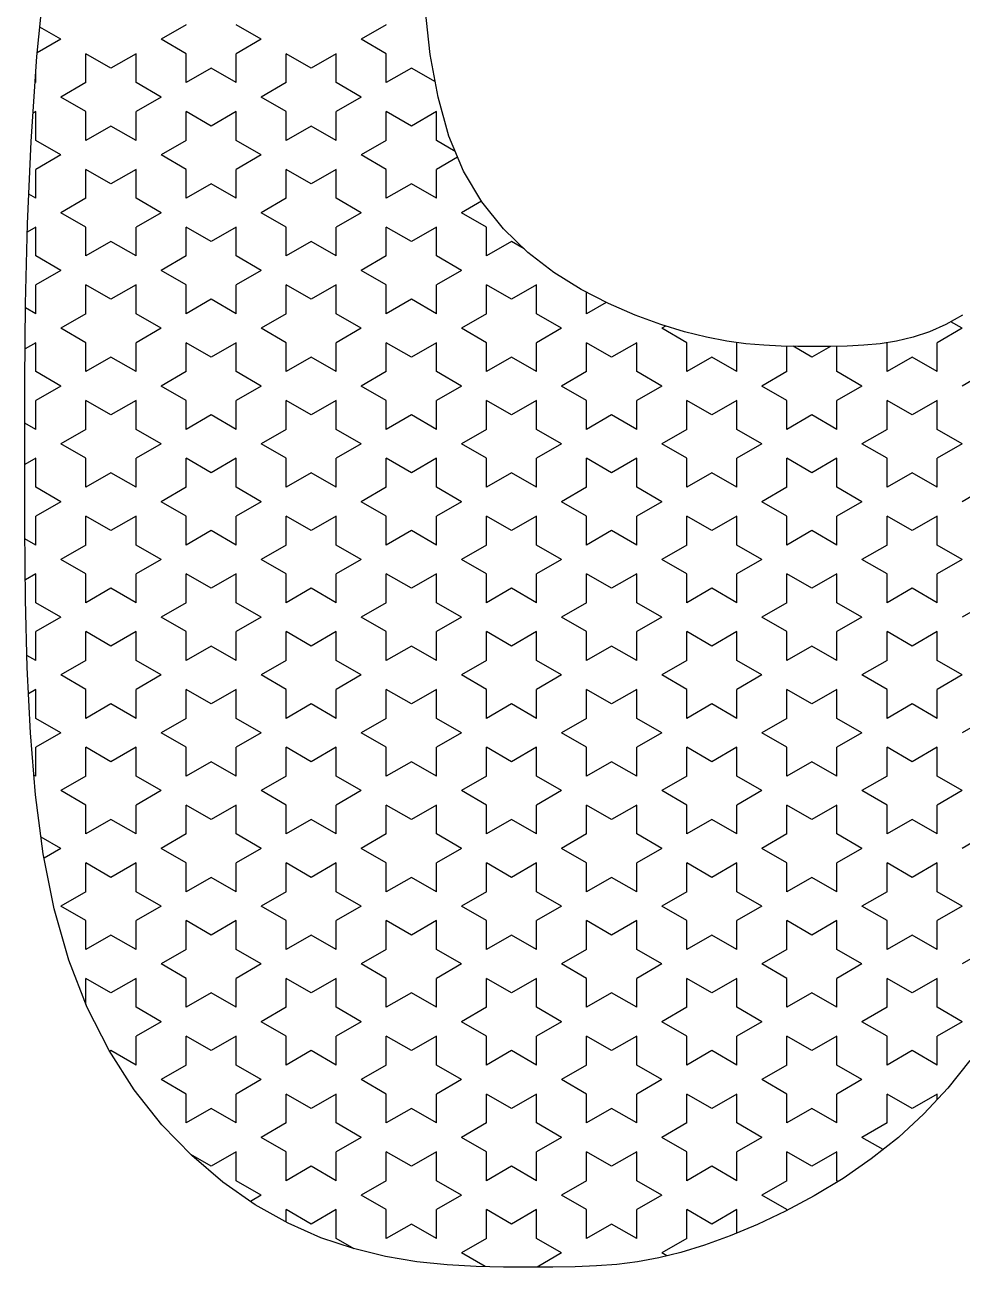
# Model space of a CAD drawing. Extents: x 138.78 to 140.36, y 234.45 to 235.46.
# Drawn here: x 139.1085 to 139.2328, y 234.4504 to 234.6152 of the extents above; entities that cross this region are included whole.
import ezdxf

# ---------------------------------------------------------------- set-up
doc = ezdxf.new("R2010")
doc.units = 0
doc.header["$MEASUREMENT"] = 0
doc.layers.get('0').update_dxf_attribs({"linetype": 'CONTINUOUS'})

msp = doc.modelspace()

# ---------------------------------------------------------------- linework, layer by layer
for p, q in [((139.11011, 234.61099), (139.11127, 234.62269)), ((139.16227, 234.61125), (139.16158, 234.61741)), ((139.11329, 234.61326), (139.11049, 234.61488)), ((139.12989, 234.61518), (139.12657, 234.61326)), ((139.13985, 234.61326), (139.13653, 234.61518)), ((139.15644, 234.61518), (139.15312, 234.61326)), ((139.11329, 234.61326), (139.11015, 234.61145)), ((139.12989, 234.61135), (139.12657, 234.61326)), ((139.13985, 234.61326), (139.13653, 234.61135)), ((139.15644, 234.61135), (139.15312, 234.61326)), ((139.10933, 234.59969), (139.11011, 234.61099)), ((139.11661, 234.60751), (139.11661, 234.61135)), ((139.11993, 234.60943), (139.11661, 234.61135)), ((139.12325, 234.61135), (139.11993, 234.60943)), ((139.12325, 234.60751), (139.12325, 234.61135)), ((139.12989, 234.60751), (139.12989, 234.61135)), ((139.13653, 234.60751), (139.13653, 234.61135)), ((139.14317, 234.60751), (139.14317, 234.61135)), ((139.14648, 234.60943), (139.14317, 234.61135)), ((139.1498, 234.61135), (139.14648, 234.60943)), ((139.1498, 234.60751), (139.1498, 234.61135)), ((139.15644, 234.60751), (139.15644, 234.61135)), ((139.16331, 234.60558), (139.16227, 234.61125)), ((139.13321, 234.60943), (139.12989, 234.60751)), ((139.13653, 234.60751), (139.13321, 234.60943)), ((139.15976, 234.60943), (139.15644, 234.60751)), ((139.16294, 234.6076), (139.15976, 234.60943)), ((139.10997, 234.60751), (139.10987, 234.60757)), ((139.10997, 234.60751), (139.10997, 234.60898)), ((139.11661, 234.60751), (139.11329, 234.6056)), ((139.12657, 234.6056), (139.12325, 234.60751)), ((139.14317, 234.60751), (139.13985, 234.6056)), ((139.15312, 234.6056), (139.1498, 234.60751)), ((139.11661, 234.60368), (139.11329, 234.6056)), ((139.12657, 234.6056), (139.12325, 234.60368)), ((139.14317, 234.60368), (139.13985, 234.6056)), ((139.15312, 234.6056), (139.1498, 234.60368)), ((139.16475, 234.60042), (139.16331, 234.60558)), ((139.10997, 234.60368), (139.10959, 234.60346)), ((139.10997, 234.59985), (139.10997, 234.60368)), ((139.11661, 234.59985), (139.11661, 234.60368)), ((139.12325, 234.59985), (139.12325, 234.60368)), ((139.12989, 234.59985), (139.12989, 234.60368)), ((139.13321, 234.60176), (139.12989, 234.60368)), ((139.13653, 234.60368), (139.13321, 234.60176)), ((139.13653, 234.59985), (139.13653, 234.60368)), ((139.14317, 234.59985), (139.14317, 234.60368)), ((139.1498, 234.59985), (139.1498, 234.60368)), ((139.15644, 234.59985), (139.15644, 234.60368)), ((139.15976, 234.60176), (139.15644, 234.60368)), ((139.16308, 234.60368), (139.15976, 234.60176)), ((139.16308, 234.59985), (139.16308, 234.60368)), ((139.11993, 234.60176), (139.11661, 234.59985)), ((139.12325, 234.59985), (139.11993, 234.60176)), ((139.14648, 234.60176), (139.14317, 234.59985)), ((139.1498, 234.59985), (139.14648, 234.60176)), ((139.10886, 234.58877), (139.10933, 234.59969)), ((139.11329, 234.59793), (139.10997, 234.59985)), ((139.12989, 234.59985), (139.12657, 234.59793)), ((139.13985, 234.59793), (139.13653, 234.59985)), ((139.15644, 234.59985), (139.15312, 234.59793)), ((139.16558, 234.5984), (139.16308, 234.59985)), ((139.16667, 234.59578), (139.16475, 234.60042)), ((139.11329, 234.59793), (139.10997, 234.59601)), ((139.12989, 234.59601), (139.12657, 234.59793)), ((139.13985, 234.59793), (139.13653, 234.59601)), ((139.15644, 234.59601), (139.15312, 234.59793)), ((139.10997, 234.59218), (139.10997, 234.59601)), ((139.11661, 234.59218), (139.11661, 234.59601)), ((139.11993, 234.5941), (139.11661, 234.59601)), ((139.12325, 234.59601), (139.11993, 234.5941)), ((139.12325, 234.59218), (139.12325, 234.59601)), ((139.12989, 234.59218), (139.12989, 234.59601)), ((139.13653, 234.59218), (139.13653, 234.59601)), ((139.14317, 234.59218), (139.14317, 234.59601)), ((139.14648, 234.5941), (139.14317, 234.59601)), ((139.1498, 234.59601), (139.14648, 234.5941)), ((139.1498, 234.59218), (139.1498, 234.59601)), ((139.15644, 234.59218), (139.15644, 234.59601)), ((139.1659, 234.59764), (139.16308, 234.59601)), ((139.16308, 234.59218), (139.16308, 234.59601)), ((139.1691, 234.59169), (139.16667, 234.59578)), ((139.10997, 234.59218), (139.10903, 234.59273)), ((139.13321, 234.5941), (139.12989, 234.59218)), ((139.13653, 234.59218), (139.13321, 234.5941)), ((139.15976, 234.5941), (139.15644, 234.59218)), ((139.16308, 234.59218), (139.15976, 234.5941)), ((139.11661, 234.59218), (139.11329, 234.59026)), ((139.12657, 234.59026), (139.12325, 234.59218)), ((139.14317, 234.59218), (139.13985, 234.59026)), ((139.15312, 234.59026), (139.1498, 234.59218)), ((139.16904, 234.59179), (139.1664, 234.59026)), ((139.17198, 234.58811), (139.1691, 234.59169)), ((139.11661, 234.58835), (139.11329, 234.59026)), ((139.12657, 234.59026), (139.12325, 234.58835)), ((139.14317, 234.58835), (139.13985, 234.59026)), ((139.15312, 234.59026), (139.1498, 234.58835)), ((139.16972, 234.58835), (139.1664, 234.59026)), ((139.10861, 234.57819), (139.10886, 234.58877)), ((139.10997, 234.58835), (139.10883, 234.58769)), ((139.10997, 234.58452), (139.10997, 234.58835)), ((139.11661, 234.58452), (139.11661, 234.58835)), ((139.12325, 234.58452), (139.12325, 234.58835)), ((139.12989, 234.58452), (139.12989, 234.58835)), ((139.13321, 234.58643), (139.12989, 234.58835)), ((139.13653, 234.58835), (139.13321, 234.58643)), ((139.13653, 234.58452), (139.13653, 234.58835)), ((139.14317, 234.58452), (139.14317, 234.58835)), ((139.1498, 234.58452), (139.1498, 234.58835)), ((139.15644, 234.58452), (139.15644, 234.58835)), ((139.15976, 234.58643), (139.15644, 234.58835)), ((139.16308, 234.58835), (139.15976, 234.58643)), ((139.16308, 234.58452), (139.16308, 234.58835)), ((139.16972, 234.58452), (139.16972, 234.58835)), ((139.1752, 234.585), (139.17198, 234.58811)), ((139.11993, 234.58643), (139.11661, 234.58452)), ((139.12325, 234.58452), (139.11993, 234.58643)), ((139.14648, 234.58643), (139.14317, 234.58452)), ((139.1498, 234.58452), (139.14648, 234.58643)), ((139.17304, 234.58643), (139.16972, 234.58452)), ((139.17473, 234.58546), (139.17304, 234.58643)), ((139.11329, 234.5826), (139.10997, 234.58452)), ((139.12989, 234.58452), (139.12657, 234.5826)), ((139.13985, 234.5826), (139.13653, 234.58452)), ((139.15644, 234.58452), (139.15312, 234.5826)), ((139.1664, 234.5826), (139.16308, 234.58452)), ((139.17866, 234.58234), (139.1752, 234.585)), ((139.11329, 234.5826), (139.10997, 234.58068)), ((139.12989, 234.58068), (139.12657, 234.5826)), ((139.13985, 234.5826), (139.13653, 234.58068)), ((139.15644, 234.58068), (139.15312, 234.5826)), ((139.1664, 234.5826), (139.16308, 234.58068)), ((139.18226, 234.58008), (139.17866, 234.58234)), ((139.10997, 234.57685), (139.10997, 234.58068)), ((139.11661, 234.57685), (139.11661, 234.58068)), ((139.11993, 234.57877), (139.11661, 234.58068)), ((139.12325, 234.58068), (139.11993, 234.57877)), ((139.12325, 234.57685), (139.12325, 234.58068)), ((139.12989, 234.57685), (139.12989, 234.58068)), ((139.13653, 234.57685), (139.13653, 234.58068)), ((139.14317, 234.57685), (139.14317, 234.58068)), ((139.14648, 234.57877), (139.14317, 234.58068)), ((139.1498, 234.58068), (139.14648, 234.57877)), ((139.1498, 234.57685), (139.1498, 234.58068)), ((139.15644, 234.57685), (139.15644, 234.58068)), ((139.16308, 234.57685), (139.16308, 234.58068)), ((139.16972, 234.57685), (139.16972, 234.58068)), ((139.17304, 234.57877), (139.16972, 234.58068)), ((139.17636, 234.58068), (139.17304, 234.57877)), ((139.17636, 234.57685), (139.17636, 234.58068)), ((139.18589, 234.5782), (139.18226, 234.58008)), ((139.183, 234.57685), (139.183, 234.5797)), ((139.10852, 234.56794), (139.10861, 234.57819)), ((139.13321, 234.57877), (139.12989, 234.57685)), ((139.13653, 234.57685), (139.13321, 234.57877)), ((139.15976, 234.57877), (139.15644, 234.57685)), ((139.16308, 234.57685), (139.15976, 234.57877)), ((139.1856, 234.57835), (139.183, 234.57685)), ((139.18945, 234.57666), (139.18589, 234.5782)), ((139.10997, 234.57685), (139.10861, 234.57764)), ((139.11661, 234.57685), (139.11329, 234.57493)), ((139.12657, 234.57493), (139.12325, 234.57685)), ((139.14317, 234.57685), (139.13985, 234.57493)), ((139.15312, 234.57493), (139.1498, 234.57685)), ((139.16972, 234.57685), (139.1664, 234.57493)), ((139.17968, 234.57493), (139.17636, 234.57685)), ((139.19284, 234.57543), (139.18945, 234.57666)), ((139.23282, 234.57665), (139.23064, 234.57543)), ((139.11661, 234.57302), (139.11329, 234.57493)), ((139.12657, 234.57493), (139.12325, 234.57302)), ((139.14317, 234.57302), (139.13985, 234.57493)), ((139.15312, 234.57493), (139.1498, 234.57302)), ((139.16972, 234.57302), (139.1664, 234.57493)), ((139.17968, 234.57493), (139.17636, 234.57302)), ((139.19598, 234.57447), (139.19284, 234.57543)), ((139.19348, 234.57523), (139.19296, 234.57493)), ((139.19628, 234.57302), (139.19296, 234.57493)), ((139.23064, 234.57543), (139.22846, 234.57447)), ((139.23279, 234.57493), (139.22947, 234.57302)), ((139.23279, 234.57493), (139.2313, 234.5758)), ((139.10997, 234.57302), (139.10856, 234.5722)), ((139.10997, 234.56918), (139.10997, 234.57302)), ((139.11661, 234.56918), (139.11661, 234.57302)), ((139.12325, 234.56918), (139.12325, 234.57302)), ((139.12989, 234.56918), (139.12989, 234.57302)), ((139.13321, 234.5711), (139.12989, 234.57302)), ((139.13653, 234.57302), (139.13321, 234.5711)), ((139.13653, 234.56918), (139.13653, 234.57302)), ((139.14317, 234.56918), (139.14317, 234.57302)), ((139.1498, 234.56918), (139.1498, 234.57302)), ((139.15644, 234.56918), (139.15644, 234.57302)), ((139.15976, 234.5711), (139.15644, 234.57302)), ((139.16308, 234.57302), (139.15976, 234.5711)), ((139.16308, 234.56918), (139.16308, 234.57302)), ((139.16972, 234.56918), (139.16972, 234.57302)), ((139.17636, 234.56918), (139.17636, 234.57302)), ((139.183, 234.56918), (139.183, 234.57302)), ((139.18632, 234.5711), (139.183, 234.57302)), ((139.18964, 234.57302), (139.18632, 234.5711)), ((139.18964, 234.56918), (139.18964, 234.57302)), ((139.19888, 234.57375), (139.19598, 234.57447)), ((139.19628, 234.56918), (139.19628, 234.57302)), ((139.20158, 234.57323), (139.19888, 234.57375)), ((139.20411, 234.57288), (139.20158, 234.57323)), ((139.20296, 234.57304), (139.20292, 234.57302)), ((139.20292, 234.56918), (139.20292, 234.57302)), ((139.2241, 234.57323), (139.22192, 234.57288)), ((139.22283, 234.57302), (139.22281, 234.57303)), ((139.22283, 234.56918), (139.22283, 234.57302)), ((139.22628, 234.57375), (139.2241, 234.57323)), ((139.22846, 234.57447), (139.22628, 234.57375)), ((139.22947, 234.56918), (139.22947, 234.57302)), ((139.2065, 234.57267), (139.20411, 234.57288)), ((139.20879, 234.57257), (139.2065, 234.57267)), ((139.21101, 234.57253), (139.20879, 234.57257)), ((139.20956, 234.56918), (139.20956, 234.57255)), ((139.21287, 234.5711), (139.21038, 234.57254)), ((139.21319, 234.57252), (139.21101, 234.57253)), ((139.21535, 234.57253), (139.21287, 234.5711)), ((139.21537, 234.57253), (139.21319, 234.57252)), ((139.21755, 234.57257), (139.21537, 234.57253)), ((139.21619, 234.56918), (139.21619, 234.57254)), ((139.21974, 234.57267), (139.21755, 234.57257)), ((139.22192, 234.57288), (139.21974, 234.57267)), ((139.11993, 234.5711), (139.11661, 234.56918)), ((139.12325, 234.56918), (139.11993, 234.5711)), ((139.14648, 234.5711), (139.14317, 234.56918)), ((139.1498, 234.56918), (139.14648, 234.5711)), ((139.17304, 234.5711), (139.16972, 234.56918)), ((139.17636, 234.56918), (139.17304, 234.5711)), ((139.1996, 234.5711), (139.19628, 234.56918)), ((139.20292, 234.56918), (139.1996, 234.5711)), ((139.22615, 234.5711), (139.22283, 234.56918)), ((139.22947, 234.56918), (139.22615, 234.5711)), ((139.11329, 234.56727), (139.10997, 234.56918)), ((139.12989, 234.56918), (139.12657, 234.56727)), ((139.13985, 234.56727), (139.13653, 234.56918)), ((139.15644, 234.56918), (139.15312, 234.56727)), ((139.1664, 234.56727), (139.16308, 234.56918)), ((139.183, 234.56918), (139.17968, 234.56727)), ((139.19296, 234.56727), (139.18964, 234.56918)), ((139.20956, 234.56918), (139.20624, 234.56727)), ((139.21951, 234.56727), (139.21619, 234.56918)), ((139.23611, 234.56918), (139.23279, 234.56727)), ((139.10851, 234.55798), (139.10852, 234.56794)), ((139.11329, 234.56727), (139.10997, 234.56535)), ((139.12989, 234.56535), (139.12657, 234.56727)), ((139.13985, 234.56727), (139.13653, 234.56535)), ((139.15644, 234.56535), (139.15312, 234.56727)), ((139.1664, 234.56727), (139.16308, 234.56535)), ((139.183, 234.56535), (139.17968, 234.56727)), ((139.19296, 234.56727), (139.18964, 234.56535)), ((139.20956, 234.56535), (139.20624, 234.56727)), ((139.21951, 234.56727), (139.21619, 234.56535)), ((139.10997, 234.56152), (139.10997, 234.56535)), ((139.11661, 234.56152), (139.11661, 234.56535)), ((139.11993, 234.56343), (139.11661, 234.56535)), ((139.12325, 234.56535), (139.11993, 234.56343)), ((139.12325, 234.56152), (139.12325, 234.56535)), ((139.12989, 234.56152), (139.12989, 234.56535)), ((139.13653, 234.56152), (139.13653, 234.56535)), ((139.14317, 234.56152), (139.14317, 234.56535)), ((139.14648, 234.56343), (139.14317, 234.56535)), ((139.1498, 234.56535), (139.14648, 234.56343)), ((139.1498, 234.56152), (139.1498, 234.56535)), ((139.15644, 234.56152), (139.15644, 234.56535)), ((139.16308, 234.56152), (139.16308, 234.56535)), ((139.16972, 234.56152), (139.16972, 234.56535)), ((139.17304, 234.56343), (139.16972, 234.56535)), ((139.17636, 234.56535), (139.17304, 234.56343)), ((139.17636, 234.56152), (139.17636, 234.56535)), ((139.183, 234.56152), (139.183, 234.56535)), ((139.18964, 234.56152), (139.18964, 234.56535)), ((139.19628, 234.56152), (139.19628, 234.56535)), ((139.1996, 234.56343), (139.19628, 234.56535)), ((139.20292, 234.56535), (139.1996, 234.56343)), ((139.20292, 234.56152), (139.20292, 234.56535)), ((139.20956, 234.56152), (139.20956, 234.56535)), ((139.21619, 234.56152), (139.21619, 234.56535)), ((139.22283, 234.56152), (139.22283, 234.56535)), ((139.22615, 234.56343), (139.22283, 234.56535)), ((139.22947, 234.56535), (139.22615, 234.56343)), ((139.22947, 234.56152), (139.22947, 234.56535)), ((139.13321, 234.56343), (139.12989, 234.56152)), ((139.13653, 234.56152), (139.13321, 234.56343)), ((139.15976, 234.56343), (139.15644, 234.56152)), ((139.16308, 234.56152), (139.15976, 234.56343)), ((139.18632, 234.56343), (139.183, 234.56152)), ((139.18964, 234.56152), (139.18632, 234.56343)), ((139.21287, 234.56343), (139.20956, 234.56152)), ((139.21619, 234.56152), (139.21287, 234.56343)), ((139.10997, 234.56152), (139.10852, 234.56236)), ((139.11661, 234.56152), (139.11329, 234.5596)), ((139.12657, 234.5596), (139.12325, 234.56152)), ((139.14317, 234.56152), (139.13985, 234.5596)), ((139.15312, 234.5596), (139.1498, 234.56152)), ((139.16972, 234.56152), (139.1664, 234.5596)), ((139.17968, 234.5596), (139.17636, 234.56152)), ((139.19628, 234.56152), (139.19296, 234.5596)), ((139.20624, 234.5596), (139.20292, 234.56152)), ((139.22283, 234.56152), (139.21951, 234.5596)), ((139.23279, 234.5596), (139.22947, 234.56152)), ((139.11661, 234.55768), (139.11329, 234.5596)), ((139.12657, 234.5596), (139.12325, 234.55768)), ((139.14317, 234.55768), (139.13985, 234.5596)), ((139.15312, 234.5596), (139.1498, 234.55768)), ((139.16972, 234.55768), (139.1664, 234.5596)), ((139.17968, 234.5596), (139.17636, 234.55768)), ((139.19628, 234.55768), (139.19296, 234.5596)), ((139.20624, 234.5596), (139.20292, 234.55768)), ((139.22283, 234.55768), (139.21951, 234.5596)), ((139.23279, 234.5596), (139.22947, 234.55768)), ((139.10852, 234.54831), (139.10851, 234.55798)), ((139.10997, 234.55768), (139.10851, 234.55684)), ((139.10997, 234.55385), (139.10997, 234.55768)), ((139.11661, 234.55385), (139.11661, 234.55768)), ((139.12325, 234.55385), (139.12325, 234.55768)), ((139.12989, 234.55385), (139.12989, 234.55768)), ((139.13321, 234.55577), (139.12989, 234.55768)), ((139.13653, 234.55768), (139.13321, 234.55577)), ((139.13653, 234.55385), (139.13653, 234.55768)), ((139.14317, 234.55385), (139.14317, 234.55768)), ((139.1498, 234.55385), (139.1498, 234.55768)), ((139.15644, 234.55385), (139.15644, 234.55768)), ((139.15976, 234.55577), (139.15644, 234.55768)), ((139.16308, 234.55768), (139.15976, 234.55577)), ((139.16308, 234.55385), (139.16308, 234.55768)), ((139.16972, 234.55385), (139.16972, 234.55768)), ((139.17636, 234.55385), (139.17636, 234.55768)), ((139.183, 234.55385), (139.183, 234.55768)), ((139.18632, 234.55577), (139.183, 234.55768)), ((139.18964, 234.55768), (139.18632, 234.55577)), ((139.18964, 234.55385), (139.18964, 234.55768)), ((139.19628, 234.55385), (139.19628, 234.55768)), ((139.20292, 234.55385), (139.20292, 234.55768)), ((139.20956, 234.55385), (139.20956, 234.55768)), ((139.21287, 234.55577), (139.20956, 234.55768)), ((139.21619, 234.55768), (139.21287, 234.55577)), ((139.21619, 234.55385), (139.21619, 234.55768)), ((139.22283, 234.55385), (139.22283, 234.55768)), ((139.22947, 234.55385), (139.22947, 234.55768)), ((139.11993, 234.55577), (139.11661, 234.55385)), ((139.12325, 234.55385), (139.11993, 234.55577)), ((139.14648, 234.55577), (139.14317, 234.55385)), ((139.1498, 234.55385), (139.14648, 234.55577)), ((139.17304, 234.55577), (139.16972, 234.55385)), ((139.17636, 234.55385), (139.17304, 234.55577)), ((139.1996, 234.55577), (139.19628, 234.55385)), ((139.20292, 234.55385), (139.1996, 234.55577)), ((139.22615, 234.55577), (139.22283, 234.55385)), ((139.22947, 234.55385), (139.22615, 234.55577)), ((139.11329, 234.55193), (139.10997, 234.55385)), ((139.12989, 234.55385), (139.12657, 234.55193)), ((139.13985, 234.55193), (139.13653, 234.55385)), ((139.15644, 234.55385), (139.15312, 234.55193)), ((139.1664, 234.55193), (139.16308, 234.55385)), ((139.183, 234.55385), (139.17968, 234.55193)), ((139.19296, 234.55193), (139.18964, 234.55385)), ((139.20956, 234.55385), (139.20624, 234.55193)), ((139.21951, 234.55193), (139.21619, 234.55385)), ((139.23611, 234.55385), (139.23279, 234.55193)), ((139.11329, 234.55193), (139.10997, 234.55002)), ((139.12989, 234.55002), (139.12657, 234.55193)), ((139.13985, 234.55193), (139.13653, 234.55002)), ((139.15644, 234.55002), (139.15312, 234.55193)), ((139.1664, 234.55193), (139.16308, 234.55002)), ((139.183, 234.55002), (139.17968, 234.55193)), ((139.19296, 234.55193), (139.18964, 234.55002)), ((139.20956, 234.55002), (139.20624, 234.55193)), ((139.21951, 234.55193), (139.21619, 234.55002)), ((139.10997, 234.54618), (139.10997, 234.55002)), ((139.11661, 234.54618), (139.11661, 234.55002)), ((139.11993, 234.5481), (139.11661, 234.55002)), ((139.12325, 234.55002), (139.11993, 234.5481)), ((139.12325, 234.54618), (139.12325, 234.55002)), ((139.12989, 234.54618), (139.12989, 234.55002)), ((139.13653, 234.54618), (139.13653, 234.55002)), ((139.14317, 234.54618), (139.14317, 234.55002)), ((139.14648, 234.5481), (139.14317, 234.55002)), ((139.1498, 234.55002), (139.14648, 234.5481)), ((139.1498, 234.54618), (139.1498, 234.55002)), ((139.15644, 234.54618), (139.15644, 234.55002)), ((139.16308, 234.54618), (139.16308, 234.55002)), ((139.16972, 234.54618), (139.16972, 234.55002)), ((139.17304, 234.5481), (139.16972, 234.55002)), ((139.17636, 234.55002), (139.17304, 234.5481)), ((139.17636, 234.54618), (139.17636, 234.55002)), ((139.183, 234.54618), (139.183, 234.55002)), ((139.18964, 234.54618), (139.18964, 234.55002)), ((139.19628, 234.54618), (139.19628, 234.55002)), ((139.1996, 234.5481), (139.19628, 234.55002)), ((139.20292, 234.55002), (139.1996, 234.5481)), ((139.20292, 234.54618), (139.20292, 234.55002)), ((139.20956, 234.54618), (139.20956, 234.55002)), ((139.21619, 234.54618), (139.21619, 234.55002)), ((139.22283, 234.54618), (139.22283, 234.55002)), ((139.22615, 234.5481), (139.22283, 234.55002)), ((139.22947, 234.55002), (139.22615, 234.5481)), ((139.22947, 234.54618), (139.22947, 234.55002)), ((139.1086, 234.53894), (139.10852, 234.54831)), ((139.10997, 234.54618), (139.10853, 234.54701)), ((139.13321, 234.5481), (139.12989, 234.54618)), ((139.13653, 234.54618), (139.13321, 234.5481)), ((139.15976, 234.5481), (139.15644, 234.54618)), ((139.16308, 234.54618), (139.15976, 234.5481)), ((139.18632, 234.5481), (139.183, 234.54618)), ((139.18964, 234.54618), (139.18632, 234.5481)), ((139.21287, 234.5481), (139.20956, 234.54618)), ((139.21619, 234.54618), (139.21287, 234.5481)), ((139.11661, 234.54618), (139.11329, 234.54427)), ((139.12657, 234.54427), (139.12325, 234.54618)), ((139.14317, 234.54618), (139.13985, 234.54427)), ((139.15312, 234.54427), (139.1498, 234.54618)), ((139.16972, 234.54618), (139.1664, 234.54427)), ((139.17968, 234.54427), (139.17636, 234.54618)), ((139.19628, 234.54618), (139.19296, 234.54427)), ((139.20624, 234.54427), (139.20292, 234.54618)), ((139.22283, 234.54618), (139.21951, 234.54427)), ((139.23279, 234.54427), (139.22947, 234.54618)), ((139.11661, 234.54235), (139.11329, 234.54427)), ((139.12657, 234.54427), (139.12325, 234.54235)), ((139.14317, 234.54235), (139.13985, 234.54427)), ((139.15312, 234.54427), (139.1498, 234.54235)), ((139.16972, 234.54235), (139.1664, 234.54427)), ((139.17968, 234.54427), (139.17636, 234.54235)), ((139.19628, 234.54235), (139.19296, 234.54427)), ((139.20624, 234.54427), (139.20292, 234.54235)), ((139.22283, 234.54235), (139.21951, 234.54427)), ((139.23279, 234.54427), (139.22947, 234.54235)), ((139.10997, 234.54235), (139.10858, 234.54155)), ((139.10997, 234.53852), (139.10997, 234.54235)), ((139.11661, 234.53852), (139.11661, 234.54235)), ((139.12325, 234.53852), (139.12325, 234.54235)), ((139.12989, 234.53852), (139.12989, 234.54235)), ((139.13321, 234.54044), (139.12989, 234.54235)), ((139.13653, 234.54235), (139.13321, 234.54044)), ((139.13653, 234.53852), (139.13653, 234.54235)), ((139.14317, 234.53852), (139.14317, 234.54235)), ((139.1498, 234.53852), (139.1498, 234.54235)), ((139.15644, 234.53852), (139.15644, 234.54235)), ((139.15976, 234.54044), (139.15644, 234.54235)), ((139.16308, 234.54235), (139.15976, 234.54044)), ((139.16308, 234.53852), (139.16308, 234.54235)), ((139.16972, 234.53852), (139.16972, 234.54235)), ((139.17636, 234.53852), (139.17636, 234.54235)), ((139.183, 234.53852), (139.183, 234.54235)), ((139.18632, 234.54044), (139.183, 234.54235)), ((139.18964, 234.54235), (139.18632, 234.54044)), ((139.18964, 234.53852), (139.18964, 234.54235)), ((139.19628, 234.53852), (139.19628, 234.54235)), ((139.20292, 234.53852), (139.20292, 234.54235)), ((139.20956, 234.53852), (139.20956, 234.54235)), ((139.21287, 234.54044), (139.20956, 234.54235)), ((139.21619, 234.54235), (139.21287, 234.54044)), ((139.21619, 234.53852), (139.21619, 234.54235)), ((139.22283, 234.53852), (139.22283, 234.54235)), ((139.22947, 234.53852), (139.22947, 234.54235)), ((139.11993, 234.54044), (139.11661, 234.53852)), ((139.12325, 234.53852), (139.11993, 234.54044)), ((139.14648, 234.54044), (139.14317, 234.53852)), ((139.1498, 234.53852), (139.14648, 234.54044)), ((139.17304, 234.54044), (139.16972, 234.53852)), ((139.17636, 234.53852), (139.17304, 234.54044)), ((139.1996, 234.54044), (139.19628, 234.53852)), ((139.20292, 234.53852), (139.1996, 234.54044)), ((139.22615, 234.54044), (139.22283, 234.53852)), ((139.22947, 234.53852), (139.22615, 234.54044)), ((139.10882, 234.52992), (139.1086, 234.53894)), ((139.11329, 234.5366), (139.10997, 234.53852)), ((139.12989, 234.53852), (139.12657, 234.5366)), ((139.13985, 234.5366), (139.13653, 234.53852)), ((139.15644, 234.53852), (139.15312, 234.5366)), ((139.1664, 234.5366), (139.16308, 234.53852)), ((139.183, 234.53852), (139.17968, 234.5366)), ((139.19296, 234.5366), (139.18964, 234.53852)), ((139.20956, 234.53852), (139.20624, 234.5366)), ((139.21951, 234.5366), (139.21619, 234.53852)), ((139.23611, 234.53852), (139.23279, 234.5366)), ((139.11329, 234.5366), (139.10997, 234.53469)), ((139.12989, 234.53469), (139.12657, 234.5366)), ((139.13985, 234.5366), (139.13653, 234.53469)), ((139.15644, 234.53469), (139.15312, 234.5366)), ((139.1664, 234.5366), (139.16308, 234.53469)), ((139.183, 234.53469), (139.17968, 234.5366)), ((139.19296, 234.5366), (139.18964, 234.53469)), ((139.20956, 234.53469), (139.20624, 234.5366)), ((139.21951, 234.5366), (139.21619, 234.53469)), ((139.10997, 234.53085), (139.10997, 234.53469)), ((139.11661, 234.53085), (139.11661, 234.53469)), ((139.11993, 234.53277), (139.11661, 234.53469)), ((139.12325, 234.53469), (139.11993, 234.53277)), ((139.12325, 234.53085), (139.12325, 234.53469)), ((139.12989, 234.53085), (139.12989, 234.53469)), ((139.13653, 234.53085), (139.13653, 234.53469)), ((139.14317, 234.53085), (139.14317, 234.53469)), ((139.14648, 234.53277), (139.14317, 234.53469)), ((139.1498, 234.53469), (139.14648, 234.53277)), ((139.1498, 234.53085), (139.1498, 234.53469)), ((139.15644, 234.53085), (139.15644, 234.53469)), ((139.16308, 234.53085), (139.16308, 234.53469)), ((139.16972, 234.53085), (139.16972, 234.53469)), ((139.17304, 234.53277), (139.16972, 234.53469)), ((139.17636, 234.53469), (139.17304, 234.53277)), ((139.17636, 234.53085), (139.17636, 234.53469)), ((139.183, 234.53085), (139.183, 234.53469)), ((139.18964, 234.53085), (139.18964, 234.53469)), ((139.19628, 234.53085), (139.19628, 234.53469)), ((139.1996, 234.53277), (139.19628, 234.53469)), ((139.20292, 234.53469), (139.1996, 234.53277)), ((139.20292, 234.53085), (139.20292, 234.53469)), ((139.20956, 234.53085), (139.20956, 234.53469)), ((139.21619, 234.53085), (139.21619, 234.53469)), ((139.22283, 234.53085), (139.22283, 234.53469)), ((139.22615, 234.53277), (139.22283, 234.53469)), ((139.22947, 234.53469), (139.22615, 234.53277)), ((139.22947, 234.53085), (139.22947, 234.53469)), ((139.13321, 234.53277), (139.12989, 234.53085)), ((139.13653, 234.53085), (139.13321, 234.53277)), ((139.15976, 234.53277), (139.15644, 234.53085)), ((139.16308, 234.53085), (139.15976, 234.53277)), ((139.18632, 234.53277), (139.183, 234.53085)), ((139.18964, 234.53085), (139.18632, 234.53277)), ((139.21287, 234.53277), (139.20956, 234.53085)), ((139.21619, 234.53085), (139.21287, 234.53277)), ((139.10997, 234.53085), (139.10878, 234.53154)), ((139.11661, 234.53085), (139.11329, 234.52894)), ((139.12657, 234.52894), (139.12325, 234.53085)), ((139.14317, 234.53085), (139.13985, 234.52894)), ((139.15312, 234.52894), (139.1498, 234.53085)), ((139.16972, 234.53085), (139.1664, 234.52894)), ((139.17968, 234.52894), (139.17636, 234.53085)), ((139.19628, 234.53085), (139.19296, 234.52894)), ((139.20624, 234.52894), (139.20292, 234.53085)), ((139.22283, 234.53085), (139.21951, 234.52894)), ((139.23279, 234.52894), (139.22947, 234.53085)), ((139.10924, 234.52127), (139.10882, 234.52992)), ((139.11661, 234.52702), (139.11329, 234.52894)), ((139.12657, 234.52894), (139.12325, 234.52702)), ((139.14317, 234.52702), (139.13985, 234.52894)), ((139.15312, 234.52894), (139.1498, 234.52702)), ((139.16972, 234.52702), (139.1664, 234.52894)), ((139.17968, 234.52894), (139.17636, 234.52702)), ((139.19628, 234.52702), (139.19296, 234.52894)), ((139.20624, 234.52894), (139.20292, 234.52702)), ((139.22283, 234.52702), (139.21951, 234.52894)), ((139.23279, 234.52894), (139.22947, 234.52702)), ((139.10997, 234.52702), (139.10899, 234.52645)), ((139.10997, 234.52319), (139.10997, 234.52702)), ((139.11661, 234.52319), (139.11661, 234.52702)), ((139.12325, 234.52319), (139.12325, 234.52702)), ((139.12989, 234.52319), (139.12989, 234.52702)), ((139.13321, 234.5251), (139.12989, 234.52702)), ((139.13653, 234.52702), (139.13321, 234.5251)), ((139.13653, 234.52319), (139.13653, 234.52702)), ((139.14317, 234.52319), (139.14317, 234.52702)), ((139.1498, 234.52319), (139.1498, 234.52702)), ((139.15644, 234.52319), (139.15644, 234.52702)), ((139.15976, 234.5251), (139.15644, 234.52702)), ((139.16308, 234.52702), (139.15976, 234.5251)), ((139.16308, 234.52319), (139.16308, 234.52702)), ((139.16972, 234.52319), (139.16972, 234.52702)), ((139.17636, 234.52319), (139.17636, 234.52702)), ((139.183, 234.52319), (139.183, 234.52702)), ((139.18632, 234.5251), (139.183, 234.52702)), ((139.18964, 234.52702), (139.18632, 234.5251)), ((139.18964, 234.52319), (139.18964, 234.52702)), ((139.19628, 234.52319), (139.19628, 234.52702)), ((139.20292, 234.52319), (139.20292, 234.52702)), ((139.20956, 234.52319), (139.20956, 234.52702)), ((139.21287, 234.5251), (139.20956, 234.52702)), ((139.21619, 234.52702), (139.21287, 234.5251)), ((139.21619, 234.52319), (139.21619, 234.52702)), ((139.22283, 234.52319), (139.22283, 234.52702)), ((139.22947, 234.52319), (139.22947, 234.52702)), ((139.11993, 234.5251), (139.11661, 234.52319)), ((139.12325, 234.52319), (139.11993, 234.5251)), ((139.14648, 234.5251), (139.14317, 234.52319)), ((139.1498, 234.52319), (139.14648, 234.5251)), ((139.17304, 234.5251), (139.16972, 234.52319)), ((139.17636, 234.52319), (139.17304, 234.5251)), ((139.1996, 234.5251), (139.19628, 234.52319)), ((139.20292, 234.52319), (139.1996, 234.5251)), ((139.22615, 234.5251), (139.22283, 234.52319)), ((139.22947, 234.52319), (139.22615, 234.5251)), ((139.11329, 234.52127), (139.10997, 234.52319)), ((139.12989, 234.52319), (139.12657, 234.52127)), ((139.13985, 234.52127), (139.13653, 234.52319)), ((139.15644, 234.52319), (139.15312, 234.52127)), ((139.1664, 234.52127), (139.16308, 234.52319)), ((139.183, 234.52319), (139.17968, 234.52127)), ((139.19296, 234.52127), (139.18964, 234.52319)), ((139.20956, 234.52319), (139.20624, 234.52127)), ((139.21951, 234.52127), (139.21619, 234.52319)), ((139.23611, 234.52319), (139.23279, 234.52127)), ((139.10993, 234.51303), (139.10924, 234.52127)), ((139.11329, 234.52127), (139.10997, 234.51935)), ((139.12989, 234.51935), (139.12657, 234.52127)), ((139.13985, 234.52127), (139.13653, 234.51935)), ((139.15644, 234.51935), (139.15312, 234.52127)), ((139.1664, 234.52127), (139.16308, 234.51935)), ((139.183, 234.51935), (139.17968, 234.52127)), ((139.19296, 234.52127), (139.18964, 234.51935)), ((139.20956, 234.51935), (139.20624, 234.52127)), ((139.21951, 234.52127), (139.21619, 234.51935)), ((139.10997, 234.51552), (139.10997, 234.51935)), ((139.11661, 234.51552), (139.11661, 234.51935)), ((139.11993, 234.51744), (139.11661, 234.51935)), ((139.12325, 234.51935), (139.11993, 234.51744)), ((139.12325, 234.51552), (139.12325, 234.51935)), ((139.12989, 234.51552), (139.12989, 234.51935)), ((139.13653, 234.51552), (139.13653, 234.51935)), ((139.14317, 234.51552), (139.14317, 234.51935)), ((139.14648, 234.51744), (139.14317, 234.51935)), ((139.1498, 234.51935), (139.14648, 234.51744)), ((139.1498, 234.51552), (139.1498, 234.51935)), ((139.15644, 234.51552), (139.15644, 234.51935)), ((139.16308, 234.51552), (139.16308, 234.51935)), ((139.16972, 234.51552), (139.16972, 234.51935)), ((139.17304, 234.51744), (139.16972, 234.51935)), ((139.17636, 234.51935), (139.17304, 234.51744)), ((139.17636, 234.51552), (139.17636, 234.51935)), ((139.183, 234.51552), (139.183, 234.51935)), ((139.18964, 234.51552), (139.18964, 234.51935)), ((139.19628, 234.51552), (139.19628, 234.51935)), ((139.1996, 234.51744), (139.19628, 234.51935)), ((139.20292, 234.51935), (139.1996, 234.51744)), ((139.20292, 234.51552), (139.20292, 234.51935)), ((139.20956, 234.51552), (139.20956, 234.51935)), ((139.21619, 234.51552), (139.21619, 234.51935)), ((139.22283, 234.51552), (139.22283, 234.51935)), ((139.22615, 234.51744), (139.22283, 234.51935)), ((139.22947, 234.51935), (139.22615, 234.51744)), ((139.22947, 234.51552), (139.22947, 234.51935)), ((139.13321, 234.51744), (139.12989, 234.51552)), ((139.13653, 234.51552), (139.13321, 234.51744)), ((139.15976, 234.51744), (139.15644, 234.51552)), ((139.16308, 234.51552), (139.15976, 234.51744)), ((139.18632, 234.51744), (139.183, 234.51552)), ((139.18964, 234.51552), (139.18632, 234.51744)), ((139.21287, 234.51744), (139.20956, 234.51552)), ((139.21619, 234.51552), (139.21287, 234.51744)), ((139.10997, 234.51552), (139.10971, 234.51567)), ((139.11661, 234.51552), (139.11329, 234.5136)), ((139.12657, 234.5136), (139.12325, 234.51552)), ((139.14317, 234.51552), (139.13985, 234.5136)), ((139.15312, 234.5136), (139.1498, 234.51552)), ((139.16972, 234.51552), (139.1664, 234.5136)), ((139.17968, 234.5136), (139.17636, 234.51552)), ((139.19628, 234.51552), (139.19296, 234.5136)), ((139.20624, 234.5136), (139.20292, 234.51552)), ((139.22283, 234.51552), (139.21951, 234.5136)), ((139.23279, 234.5136), (139.22947, 234.51552)), ((139.11096, 234.50523), (139.10993, 234.51303)), ((139.11661, 234.51169), (139.11329, 234.5136)), ((139.12657, 234.5136), (139.12325, 234.51169)), ((139.14317, 234.51169), (139.13985, 234.5136)), ((139.15312, 234.5136), (139.1498, 234.51169)), ((139.16972, 234.51169), (139.1664, 234.5136)), ((139.17968, 234.5136), (139.17636, 234.51169)), ((139.19628, 234.51169), (139.19296, 234.5136)), ((139.20624, 234.5136), (139.20292, 234.51169)), ((139.22283, 234.51169), (139.21951, 234.5136)), ((139.23279, 234.5136), (139.22947, 234.51169)), ((139.11661, 234.50785), (139.11661, 234.51169)), ((139.12325, 234.50785), (139.12325, 234.51169)), ((139.12989, 234.50785), (139.12989, 234.51169)), ((139.13321, 234.50977), (139.12989, 234.51169)), ((139.13653, 234.51169), (139.13321, 234.50977)), ((139.13653, 234.50785), (139.13653, 234.51169)), ((139.14317, 234.50785), (139.14317, 234.51169)), ((139.1498, 234.50785), (139.1498, 234.51169)), ((139.15644, 234.50785), (139.15644, 234.51169)), ((139.15976, 234.50977), (139.15644, 234.51169)), ((139.16308, 234.51169), (139.15976, 234.50977)), ((139.16308, 234.50785), (139.16308, 234.51169)), ((139.16972, 234.50785), (139.16972, 234.51169)), ((139.17636, 234.50785), (139.17636, 234.51169)), ((139.183, 234.50785), (139.183, 234.51169)), ((139.18632, 234.50977), (139.183, 234.51169)), ((139.18964, 234.51169), (139.18632, 234.50977)), ((139.18964, 234.50785), (139.18964, 234.51169)), ((139.19628, 234.50785), (139.19628, 234.51169)), ((139.20292, 234.50785), (139.20292, 234.51169)), ((139.20956, 234.50785), (139.20956, 234.51169)), ((139.21287, 234.50977), (139.20956, 234.51169)), ((139.21619, 234.51169), (139.21287, 234.50977)), ((139.21619, 234.50785), (139.21619, 234.51169)), ((139.22283, 234.50785), (139.22283, 234.51169)), ((139.22947, 234.50785), (139.22947, 234.51169)), ((139.11993, 234.50977), (139.11661, 234.50785)), ((139.12325, 234.50785), (139.11993, 234.50977)), ((139.14648, 234.50977), (139.14317, 234.50785)), ((139.1498, 234.50785), (139.14648, 234.50977)), ((139.17304, 234.50977), (139.16972, 234.50785)), ((139.17636, 234.50785), (139.17304, 234.50977)), ((139.1996, 234.50977), (139.19628, 234.50785)), ((139.20292, 234.50785), (139.1996, 234.50977)), ((139.22615, 234.50977), (139.22283, 234.50785)), ((139.22947, 234.50785), (139.22615, 234.50977)), ((139.11329, 234.50594), (139.11067, 234.50745)), ((139.12989, 234.50785), (139.12657, 234.50594)), ((139.13985, 234.50594), (139.13653, 234.50785)), ((139.15644, 234.50785), (139.15312, 234.50594)), ((139.1664, 234.50594), (139.16308, 234.50785)), ((139.183, 234.50785), (139.17968, 234.50594)), ((139.19296, 234.50594), (139.18964, 234.50785)), ((139.20956, 234.50785), (139.20624, 234.50594)), ((139.21951, 234.50594), (139.21619, 234.50785)), ((139.23611, 234.50785), (139.23279, 234.50594)), ((139.11329, 234.50594), (139.11108, 234.50466)), ((139.12989, 234.50402), (139.12657, 234.50594)), ((139.13985, 234.50594), (139.13653, 234.50402)), ((139.15644, 234.50402), (139.15312, 234.50594)), ((139.1664, 234.50594), (139.16308, 234.50402)), ((139.183, 234.50402), (139.17968, 234.50594)), ((139.19296, 234.50594), (139.18964, 234.50402)), ((139.20956, 234.50402), (139.20624, 234.50594)), ((139.21951, 234.50594), (139.21619, 234.50402)), ((139.11241, 234.49791), (139.11096, 234.50523)), ((139.11661, 234.50019), (139.11661, 234.50402)), ((139.11993, 234.5021), (139.11661, 234.50402)), ((139.12325, 234.50402), (139.11993, 234.5021)), ((139.12325, 234.50019), (139.12325, 234.50402)), ((139.12989, 234.50019), (139.12989, 234.50402)), ((139.13653, 234.50019), (139.13653, 234.50402)), ((139.14317, 234.50019), (139.14317, 234.50402)), ((139.14648, 234.5021), (139.14317, 234.50402)), ((139.1498, 234.50402), (139.14648, 234.5021)), ((139.1498, 234.50019), (139.1498, 234.50402)), ((139.15644, 234.50019), (139.15644, 234.50402)), ((139.16308, 234.50019), (139.16308, 234.50402)), ((139.16972, 234.50019), (139.16972, 234.50402)), ((139.17304, 234.5021), (139.16972, 234.50402)), ((139.17636, 234.50402), (139.17304, 234.5021)), ((139.17636, 234.50019), (139.17636, 234.50402)), ((139.183, 234.50019), (139.183, 234.50402)), ((139.18964, 234.50019), (139.18964, 234.50402)), ((139.19628, 234.50019), (139.19628, 234.50402)), ((139.1996, 234.5021), (139.19628, 234.50402)), ((139.20292, 234.50402), (139.1996, 234.5021)), ((139.20292, 234.50019), (139.20292, 234.50402)), ((139.20956, 234.50019), (139.20956, 234.50402)), ((139.21619, 234.50019), (139.21619, 234.50402)), ((139.22283, 234.50019), (139.22283, 234.50402)), ((139.22615, 234.5021), (139.22283, 234.50402)), ((139.22947, 234.50402), (139.22615, 234.5021)), ((139.22947, 234.50019), (139.22947, 234.50402)), ((139.13321, 234.5021), (139.12989, 234.50019)), ((139.13653, 234.50019), (139.13321, 234.5021)), ((139.15976, 234.5021), (139.15644, 234.50019)), ((139.16308, 234.50019), (139.15976, 234.5021)), ((139.18632, 234.5021), (139.183, 234.50019)), ((139.18964, 234.50019), (139.18632, 234.5021)), ((139.21287, 234.5021), (139.20956, 234.50019)), ((139.21619, 234.50019), (139.21287, 234.5021)), ((139.11661, 234.50019), (139.11329, 234.49827)), ((139.12657, 234.49827), (139.12325, 234.50019)), ((139.14317, 234.50019), (139.13985, 234.49827)), ((139.15312, 234.49827), (139.1498, 234.50019)), ((139.16972, 234.50019), (139.1664, 234.49827)), ((139.17968, 234.49827), (139.17636, 234.50019)), ((139.19628, 234.50019), (139.19296, 234.49827)), ((139.20624, 234.49827), (139.20292, 234.50019)), ((139.22283, 234.50019), (139.21951, 234.49827)), ((139.23279, 234.49827), (139.22947, 234.50019)), ((139.11433, 234.4911), (139.11241, 234.49791)), ((139.11661, 234.49636), (139.11329, 234.49827)), ((139.12657, 234.49827), (139.12325, 234.49636)), ((139.14317, 234.49636), (139.13985, 234.49827)), ((139.15312, 234.49827), (139.1498, 234.49636)), ((139.16972, 234.49636), (139.1664, 234.49827)), ((139.17968, 234.49827), (139.17636, 234.49636)), ((139.19628, 234.49636), (139.19296, 234.49827)), ((139.20624, 234.49827), (139.20292, 234.49636)), ((139.22283, 234.49636), (139.21951, 234.49827)), ((139.23279, 234.49827), (139.22947, 234.49636)), ((139.11661, 234.49252), (139.11661, 234.49636)), ((139.12325, 234.49252), (139.12325, 234.49636)), ((139.12989, 234.49252), (139.12989, 234.49636)), ((139.13321, 234.49444), (139.12989, 234.49636)), ((139.13653, 234.49636), (139.13321, 234.49444)), ((139.13653, 234.49252), (139.13653, 234.49636)), ((139.14317, 234.49252), (139.14317, 234.49636)), ((139.1498, 234.49252), (139.1498, 234.49636)), ((139.15644, 234.49252), (139.15644, 234.49636)), ((139.15976, 234.49444), (139.15644, 234.49636)), ((139.16308, 234.49636), (139.15976, 234.49444)), ((139.16308, 234.49252), (139.16308, 234.49636)), ((139.16972, 234.49252), (139.16972, 234.49636)), ((139.17636, 234.49252), (139.17636, 234.49636)), ((139.183, 234.49252), (139.183, 234.49636)), ((139.18632, 234.49444), (139.183, 234.49636)), ((139.18964, 234.49636), (139.18632, 234.49444)), ((139.18964, 234.49252), (139.18964, 234.49636)), ((139.19628, 234.49252), (139.19628, 234.49636)), ((139.20292, 234.49252), (139.20292, 234.49636)), ((139.20956, 234.49252), (139.20956, 234.49636)), ((139.21287, 234.49444), (139.20956, 234.49636)), ((139.21619, 234.49636), (139.21287, 234.49444)), ((139.21619, 234.49252), (139.21619, 234.49636)), ((139.22283, 234.49252), (139.22283, 234.49636)), ((139.22947, 234.49252), (139.22947, 234.49636)), ((139.11993, 234.49444), (139.11661, 234.49252)), ((139.12325, 234.49252), (139.11993, 234.49444)), ((139.14648, 234.49444), (139.14317, 234.49252)), ((139.1498, 234.49252), (139.14648, 234.49444)), ((139.17304, 234.49444), (139.16972, 234.49252)), ((139.17636, 234.49252), (139.17304, 234.49444)), ((139.1996, 234.49444), (139.19628, 234.49252)), ((139.20292, 234.49252), (139.1996, 234.49444)), ((139.22615, 234.49444), (139.22283, 234.49252)), ((139.22947, 234.49252), (139.22615, 234.49444)), ((139.12989, 234.49252), (139.12657, 234.49061)), ((139.13985, 234.49061), (139.13653, 234.49252)), ((139.15644, 234.49252), (139.15312, 234.49061)), ((139.1664, 234.49061), (139.16308, 234.49252)), ((139.183, 234.49252), (139.17968, 234.49061)), ((139.19296, 234.49061), (139.18964, 234.49252)), ((139.20956, 234.49252), (139.20624, 234.49061)), ((139.21951, 234.49061), (139.21619, 234.49252)), ((139.23611, 234.49252), (139.23279, 234.49061)), ((139.11677, 234.48483), (139.11433, 234.4911)), ((139.12989, 234.48869), (139.12657, 234.49061)), ((139.13985, 234.49061), (139.13653, 234.48869)), ((139.15644, 234.48869), (139.15312, 234.49061)), ((139.1664, 234.49061), (139.16308, 234.48869)), ((139.183, 234.48869), (139.17968, 234.49061)), ((139.19296, 234.49061), (139.18964, 234.48869)), ((139.20956, 234.48869), (139.20624, 234.49061)), ((139.21951, 234.49061), (139.21619, 234.48869)), ((139.11661, 234.48524), (139.11661, 234.48869)), ((139.11993, 234.48677), (139.11661, 234.48869)), ((139.12325, 234.48869), (139.11993, 234.48677)), ((139.12325, 234.48486), (139.12325, 234.48869)), ((139.12989, 234.48486), (139.12989, 234.48869)), ((139.13653, 234.48486), (139.13653, 234.48869)), ((139.14317, 234.48486), (139.14317, 234.48869)), ((139.14648, 234.48677), (139.14317, 234.48869)), ((139.1498, 234.48869), (139.14648, 234.48677)), ((139.1498, 234.48486), (139.1498, 234.48869)), ((139.15644, 234.48486), (139.15644, 234.48869)), ((139.16308, 234.48486), (139.16308, 234.48869)), ((139.16972, 234.48486), (139.16972, 234.48869)), ((139.17304, 234.48677), (139.16972, 234.48869)), ((139.17636, 234.48869), (139.17304, 234.48677)), ((139.17636, 234.48486), (139.17636, 234.48869)), ((139.183, 234.48486), (139.183, 234.48869)), ((139.18964, 234.48486), (139.18964, 234.48869)), ((139.19628, 234.48486), (139.19628, 234.48869)), ((139.1996, 234.48677), (139.19628, 234.48869)), ((139.20292, 234.48869), (139.1996, 234.48677)), ((139.20292, 234.48486), (139.20292, 234.48869)), ((139.20956, 234.48486), (139.20956, 234.48869)), ((139.21619, 234.48486), (139.21619, 234.48869)), ((139.22283, 234.48486), (139.22283, 234.48869)), ((139.22615, 234.48677), (139.22283, 234.48869)), ((139.22947, 234.48869), (139.22615, 234.48677)), ((139.22947, 234.48486), (139.22947, 234.48869)), ((139.13321, 234.48677), (139.12989, 234.48486)), ((139.13653, 234.48486), (139.13321, 234.48677)), ((139.15976, 234.48677), (139.15644, 234.48486)), ((139.16308, 234.48486), (139.15976, 234.48677)), ((139.18632, 234.48677), (139.183, 234.48486)), ((139.18964, 234.48486), (139.18632, 234.48677)), ((139.21287, 234.48677), (139.20956, 234.48486)), ((139.21619, 234.48486), (139.21287, 234.48677)), ((139.11969, 234.47911), (139.11677, 234.48483)), ((139.12657, 234.48294), (139.12325, 234.48486)), ((139.14317, 234.48486), (139.13985, 234.48294)), ((139.15312, 234.48294), (139.1498, 234.48486)), ((139.16972, 234.48486), (139.1664, 234.48294)), ((139.17968, 234.48294), (139.17636, 234.48486)), ((139.19628, 234.48486), (139.19296, 234.48294)), ((139.20624, 234.48294), (139.20292, 234.48486)), ((139.22283, 234.48486), (139.21951, 234.48294)), ((139.23279, 234.48294), (139.22947, 234.48486)), ((139.12657, 234.48294), (139.12325, 234.48102)), ((139.14317, 234.48102), (139.13985, 234.48294)), ((139.15312, 234.48294), (139.1498, 234.48102)), ((139.16972, 234.48102), (139.1664, 234.48294)), ((139.17968, 234.48294), (139.17636, 234.48102)), ((139.19628, 234.48102), (139.19296, 234.48294)), ((139.20624, 234.48294), (139.20292, 234.48102)), ((139.22283, 234.48102), (139.21951, 234.48294)), ((139.23279, 234.48294), (139.22947, 234.48102)), ((139.12325, 234.47719), (139.12325, 234.48102)), ((139.12989, 234.47719), (139.12989, 234.48102)), ((139.13321, 234.47911), (139.12989, 234.48102)), ((139.13653, 234.48102), (139.13321, 234.47911)), ((139.13653, 234.47719), (139.13653, 234.48102)), ((139.14317, 234.47719), (139.14317, 234.48102)), ((139.1498, 234.47719), (139.1498, 234.48102)), ((139.15644, 234.47719), (139.15644, 234.48102)), ((139.15976, 234.47911), (139.15644, 234.48102)), ((139.16308, 234.48102), (139.15976, 234.47911)), ((139.16308, 234.47719), (139.16308, 234.48102)), ((139.16972, 234.47719), (139.16972, 234.48102)), ((139.17636, 234.47719), (139.17636, 234.48102)), ((139.183, 234.47719), (139.183, 234.48102)), ((139.18632, 234.47911), (139.183, 234.48102)), ((139.18964, 234.48102), (139.18632, 234.47911)), ((139.18964, 234.47719), (139.18964, 234.48102)), ((139.19628, 234.47719), (139.19628, 234.48102)), ((139.20292, 234.47719), (139.20292, 234.48102)), ((139.20956, 234.47719), (139.20956, 234.48102)), ((139.21287, 234.47911), (139.20956, 234.48102)), ((139.21619, 234.48102), (139.21287, 234.47911)), ((139.21619, 234.47719), (139.21619, 234.48102)), ((139.22283, 234.47719), (139.22283, 234.48102)), ((139.22947, 234.47719), (139.22947, 234.48102)), ((139.12302, 234.47393), (139.11969, 234.47911)), ((139.11993, 234.47911), (139.11975, 234.47901)), ((139.12325, 234.47719), (139.11993, 234.47911)), ((139.14648, 234.47911), (139.14317, 234.47719)), ((139.1498, 234.47719), (139.14648, 234.47911)), ((139.17304, 234.47911), (139.16972, 234.47719)), ((139.17636, 234.47719), (139.17304, 234.47911)), ((139.1996, 234.47911), (139.19628, 234.47719)), ((139.20292, 234.47719), (139.1996, 234.47911)), ((139.22615, 234.47911), (139.22283, 234.47719)), ((139.22947, 234.47719), (139.22615, 234.47911)), ((139.23382, 234.47779), (139.23088, 234.47415)), ((139.12989, 234.47719), (139.12657, 234.47527)), ((139.13985, 234.47527), (139.13653, 234.47719)), ((139.15644, 234.47719), (139.15312, 234.47527)), ((139.1664, 234.47527), (139.16308, 234.47719)), ((139.183, 234.47719), (139.17968, 234.47527)), ((139.19296, 234.47527), (139.18964, 234.47719)), ((139.20956, 234.47719), (139.20624, 234.47527)), ((139.21951, 234.47527), (139.21619, 234.47719)), ((139.12989, 234.47336), (139.12657, 234.47527)), ((139.13985, 234.47527), (139.13653, 234.47336)), ((139.15644, 234.47336), (139.15312, 234.47527)), ((139.1664, 234.47527), (139.16308, 234.47336)), ((139.183, 234.47336), (139.17968, 234.47527)), ((139.19296, 234.47527), (139.18964, 234.47336)), ((139.20956, 234.47336), (139.20624, 234.47527)), ((139.21951, 234.47527), (139.21619, 234.47336)), ((139.23088, 234.47415), (139.22773, 234.47075)), ((139.12669, 234.46929), (139.12302, 234.47393)), ((139.12989, 234.46952), (139.12989, 234.47336)), ((139.13653, 234.46952), (139.13653, 234.47336)), ((139.14317, 234.46952), (139.14317, 234.47336)), ((139.14648, 234.47144), (139.14317, 234.47336)), ((139.1498, 234.47336), (139.14648, 234.47144)), ((139.1498, 234.46952), (139.1498, 234.47336)), ((139.15644, 234.46952), (139.15644, 234.47336)), ((139.16308, 234.46952), (139.16308, 234.47336)), ((139.16972, 234.46952), (139.16972, 234.47336)), ((139.17304, 234.47144), (139.16972, 234.47336)), ((139.17636, 234.47336), (139.17304, 234.47144)), ((139.17636, 234.46952), (139.17636, 234.47336)), ((139.183, 234.46952), (139.183, 234.47336)), ((139.18964, 234.46952), (139.18964, 234.47336)), ((139.19628, 234.46952), (139.19628, 234.47336)), ((139.1996, 234.47144), (139.19628, 234.47336)), ((139.20292, 234.47336), (139.1996, 234.47144)), ((139.20292, 234.46952), (139.20292, 234.47336)), ((139.20956, 234.46952), (139.20956, 234.47336)), ((139.21619, 234.46952), (139.21619, 234.47336)), ((139.22283, 234.46952), (139.22283, 234.47336)), ((139.22615, 234.47144), (139.22283, 234.47336)), ((139.22947, 234.47336), (139.22615, 234.47144)), ((139.22947, 234.47263), (139.22947, 234.47336)), ((139.13321, 234.47144), (139.12989, 234.46952)), ((139.13653, 234.46952), (139.13321, 234.47144)), ((139.15976, 234.47144), (139.15644, 234.46952)), ((139.16308, 234.46952), (139.15976, 234.47144)), ((139.18632, 234.47144), (139.183, 234.46952)), ((139.18964, 234.46952), (139.18632, 234.47144)), ((139.21287, 234.47144), (139.20956, 234.46952)), ((139.21619, 234.46952), (139.21287, 234.47144)), ((139.13063, 234.4652), (139.12669, 234.46929)), ((139.14317, 234.46952), (139.13985, 234.46761)), ((139.15312, 234.46761), (139.1498, 234.46952)), ((139.16972, 234.46952), (139.1664, 234.46761)), ((139.17968, 234.46761), (139.17636, 234.46952)), ((139.19628, 234.46952), (139.19296, 234.46761)), ((139.20624, 234.46761), (139.20292, 234.46952)), ((139.22283, 234.46952), (139.21951, 234.46761)), ((139.22773, 234.47075), (139.22434, 234.46761)), ((139.14317, 234.46569), (139.13985, 234.46761)), ((139.15312, 234.46761), (139.1498, 234.46569)), ((139.16972, 234.46569), (139.1664, 234.46761)), ((139.17968, 234.46761), (139.17636, 234.46569)), ((139.19628, 234.46569), (139.19296, 234.46761)), ((139.20624, 234.46761), (139.20292, 234.46569)), ((139.2223, 234.466), (139.21951, 234.46761)), ((139.22434, 234.46761), (139.22074, 234.46475)), ((139.13321, 234.46377), (139.1305, 234.46534)), ((139.13477, 234.46166), (139.13063, 234.4652)), ((139.13653, 234.46569), (139.13321, 234.46377)), ((139.13653, 234.46186), (139.13653, 234.46569)), ((139.14317, 234.46186), (139.14317, 234.46569)), ((139.1498, 234.46186), (139.1498, 234.46569)), ((139.15644, 234.46186), (139.15644, 234.46569)), ((139.15976, 234.46377), (139.15644, 234.46569)), ((139.16308, 234.46569), (139.15976, 234.46377)), ((139.16308, 234.46186), (139.16308, 234.46569)), ((139.16972, 234.46186), (139.16972, 234.46569)), ((139.17636, 234.46186), (139.17636, 234.46569)), ((139.183, 234.46186), (139.183, 234.46569)), ((139.18632, 234.46377), (139.183, 234.46569)), ((139.18964, 234.46569), (139.18632, 234.46377)), ((139.18964, 234.46186), (139.18964, 234.46569)), ((139.19628, 234.46186), (139.19628, 234.46569)), ((139.20292, 234.46186), (139.20292, 234.46569)), ((139.20956, 234.46186), (139.20956, 234.46569)), ((139.21287, 234.46377), (139.20956, 234.46569)), ((139.21619, 234.46569), (139.21287, 234.46377)), ((139.21619, 234.46186), (139.21619, 234.46569)), ((139.22074, 234.46475), (139.217, 234.46216)), ((139.14648, 234.46377), (139.14317, 234.46186)), ((139.1498, 234.46186), (139.14648, 234.46377)), ((139.17304, 234.46377), (139.16972, 234.46186)), ((139.17636, 234.46186), (139.17304, 234.46377)), ((139.1996, 234.46377), (139.19628, 234.46186)), ((139.20292, 234.46186), (139.1996, 234.46377)), ((139.13905, 234.45866), (139.13477, 234.46166)), ((139.13985, 234.45994), (139.13653, 234.46186)), ((139.15644, 234.46186), (139.15312, 234.45994)), ((139.1664, 234.45994), (139.16308, 234.46186)), ((139.183, 234.46186), (139.17968, 234.45994)), ((139.19296, 234.45994), (139.18964, 234.46186)), ((139.20956, 234.46186), (139.20624, 234.45994)), ((139.217, 234.46216), (139.21319, 234.45984)), ((139.21635, 234.46177), (139.21619, 234.46186)), ((139.13985, 234.45994), (139.13841, 234.45911)), ((139.15644, 234.45802), (139.15312, 234.45994)), ((139.1664, 234.45994), (139.16308, 234.45802)), ((139.183, 234.45802), (139.17968, 234.45994)), ((139.19296, 234.45994), (139.18964, 234.45802)), ((139.20956, 234.45802), (139.20624, 234.45994)), ((139.21319, 234.45984), (139.20939, 234.4578)), ((139.14341, 234.45621), (139.13905, 234.45866)), ((139.14317, 234.45634), (139.14317, 234.45802)), ((139.14648, 234.45611), (139.14317, 234.45802)), ((139.1498, 234.45802), (139.14648, 234.45611)), ((139.1498, 234.45419), (139.1498, 234.45802)), ((139.15644, 234.45419), (139.15644, 234.45802)), ((139.16308, 234.45419), (139.16308, 234.45802)), ((139.16972, 234.45419), (139.16972, 234.45802)), ((139.17304, 234.45611), (139.16972, 234.45802)), ((139.17636, 234.45802), (139.17304, 234.45611)), ((139.17636, 234.45419), (139.17636, 234.45802)), ((139.183, 234.45419), (139.183, 234.45802)), ((139.18964, 234.45419), (139.18964, 234.45802)), ((139.19628, 234.45419), (139.19628, 234.45802)), ((139.1996, 234.45611), (139.19628, 234.45802)), ((139.20292, 234.45802), (139.1996, 234.45611)), ((139.20292, 234.45489), (139.20292, 234.45802)), ((139.20939, 234.4578), (139.20565, 234.45603)), ((139.20956, 234.45789), (139.20956, 234.45802)), ((139.14776, 234.45429), (139.14341, 234.45621)), ((139.15976, 234.45611), (139.15644, 234.45419)), ((139.16308, 234.45419), (139.15976, 234.45611)), ((139.18632, 234.45611), (139.183, 234.45419)), ((139.18964, 234.45419), (139.18632, 234.45611)), ((139.20565, 234.45603), (139.20205, 234.45453)), ((139.15208, 234.45285), (139.14776, 234.45429)), ((139.20205, 234.45453), (139.19865, 234.4533)), ((139.15217, 234.45282), (139.1498, 234.45419)), ((139.15634, 234.45181), (139.15208, 234.45285)), ((139.16972, 234.45419), (139.1664, 234.45227)), ((139.17968, 234.45227), (139.17636, 234.45419)), ((139.19628, 234.45419), (139.19296, 234.45227)), ((139.19865, 234.4533), (139.19551, 234.45234)), ((139.16049, 234.45112), (139.15634, 234.45181)), ((139.1645, 234.4507), (139.16049, 234.45112)), ((139.16955, 234.45046), (139.1664, 234.45227)), ((139.17968, 234.45227), (139.17642, 234.45039)), ((139.18976, 234.4511), (139.18702, 234.45076)), ((139.19257, 234.45162), (139.18976, 234.4511)), ((139.19551, 234.45234), (139.19257, 234.45162)), ((139.19364, 234.45188), (139.19296, 234.45227)), ((139.16835, 234.45048), (139.1645, 234.4507)), ((139.17199, 234.4504), (139.16835, 234.45048)), ((139.17539, 234.45039), (139.17199, 234.4504)), ((139.17854, 234.4504), (139.17539, 234.45039)), ((139.18148, 234.45044), (139.17854, 234.4504)), ((139.18429, 234.45055), (139.18148, 234.45044)), ((139.18702, 234.45076), (139.18429, 234.45055))]:
    msp.add_line(p, q)

doc.saveas('drawing.dxf')
